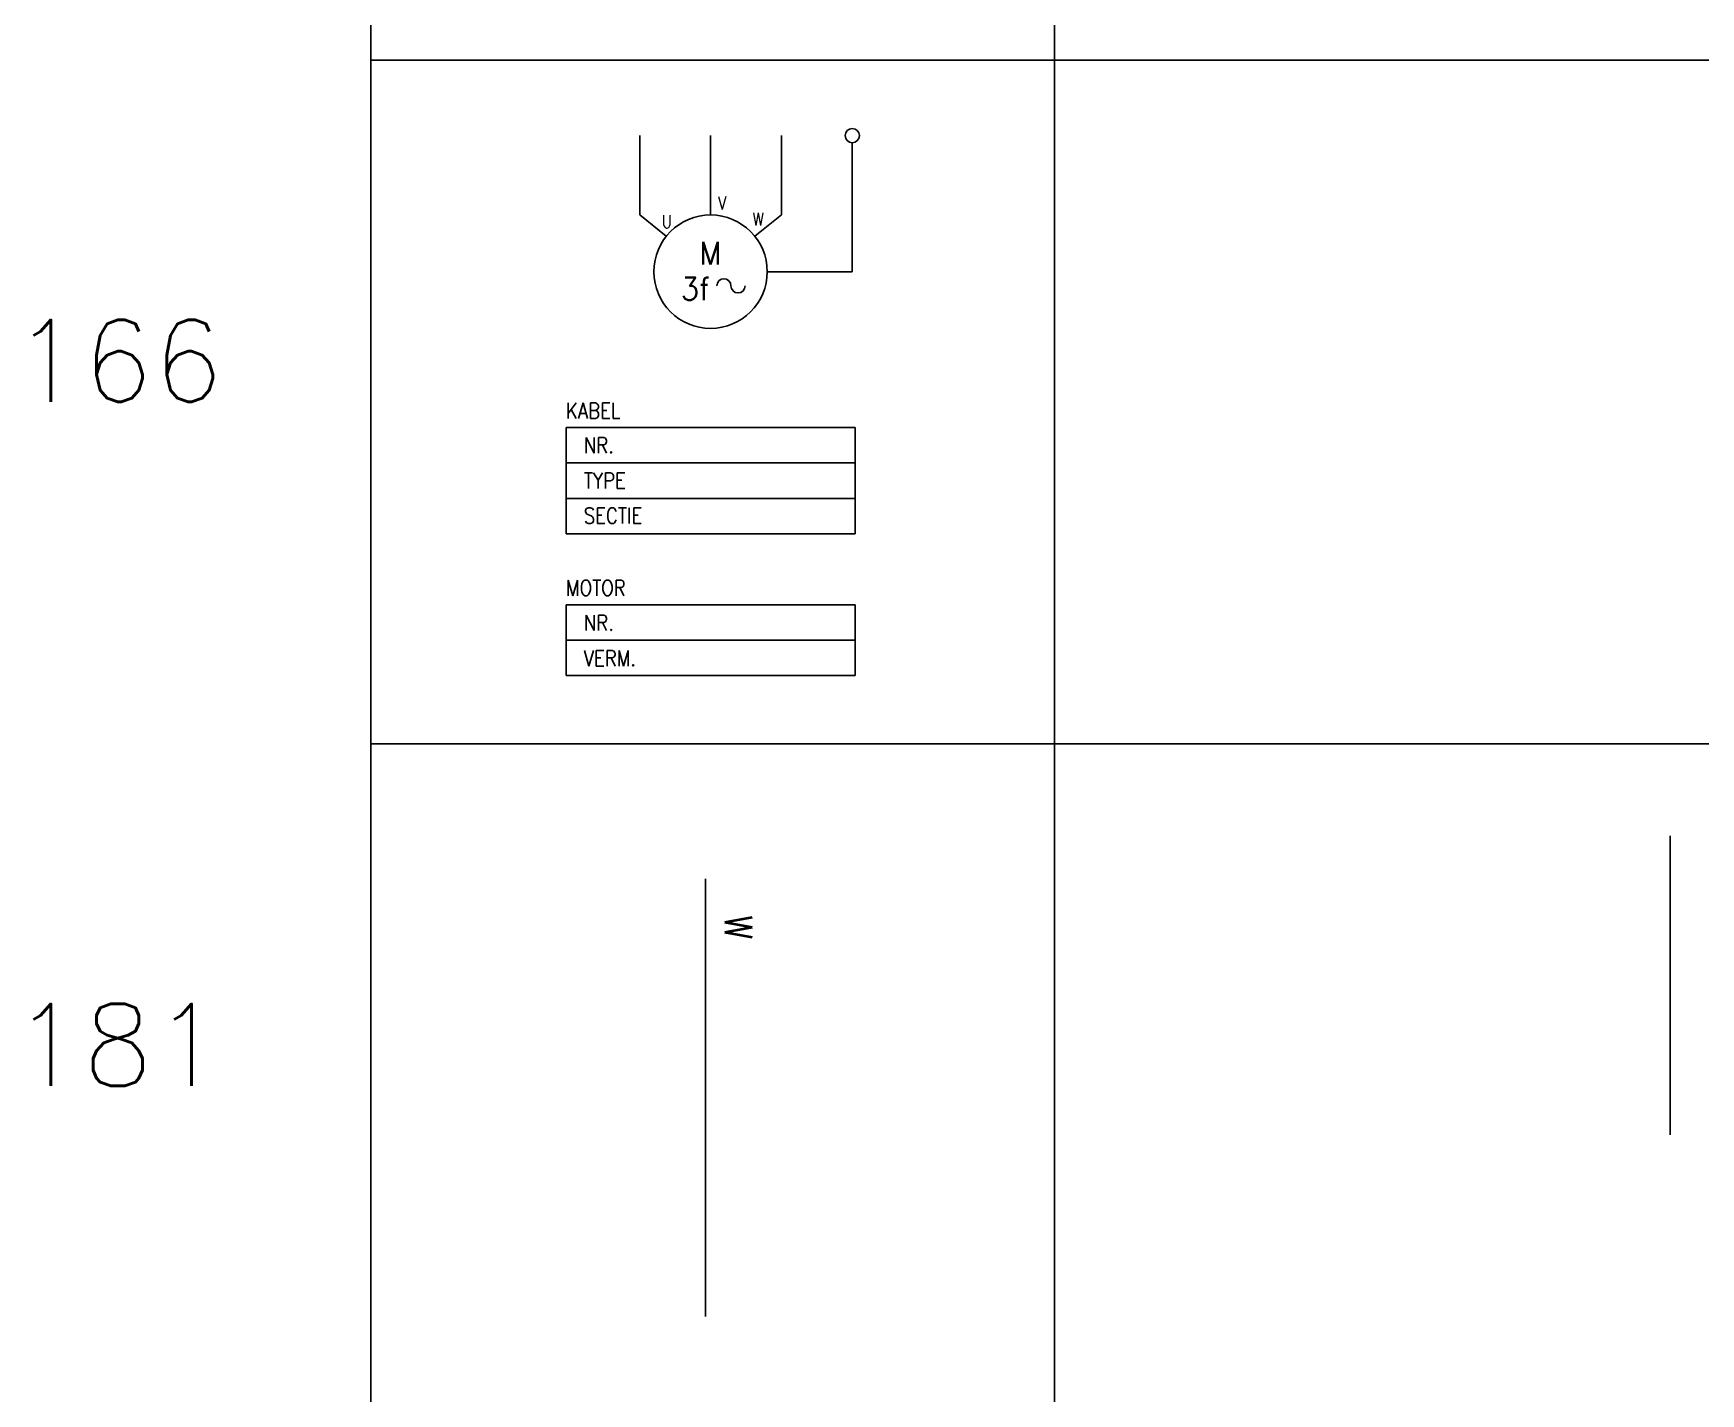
# Model space of a CAD drawing. Extents: x -7 to 200, y -18 to 300.
# Drawn here: x -6.17 to 24.31, y 123.13 to 147.99 of the extents above; entities that cross this region are included whole.
import ezdxf
from ezdxf.enums import TextEntityAlignment as Align

# ---------------------------------------------------------------- set-up
doc = ezdxf.new("R2010")
doc.units = 0
doc.header["$LTSCALE"] = 4
doc.header["$MEASUREMENT"] = 0
doc.linetypes.add('DASHED', pattern=[18.75, 12.5, -6.25])
doc.layers.get('0').update_dxf_attribs({"linetype": 'CONTINUOUS'})
for name, color, linetype in [('1', 7, 'CONTINUOUS'), ('10', 1, 'DASHED'), ('11', 3, 'DASHED'), ('2', 1, 'CONTINUOUS'), ('3', 4, 'CONTINUOUS'), ('GRID', 9, 'CONTINUOUS'), ('SCHEIDINGEN', 3, 'CONTINUOUS'), ('SYMB', 7, 'CONTINUOUS')]:
    doc.layers.add(name, color=color, linetype=linetype)
doc.styles.add('DINY', font='SIMPLEX', dxfattribs={"width": 0.95})
doc.styles.add('ROMANS', font='ROMANS', dxfattribs={"width": 0.85})
doc.styles.get("Standard").update_dxf_attribs({"font": 'simplex'})

# ---------------------------------------------------------------- blocks, each defined once
blk = doc.blocks.new('1')
blk = doc.blocks.new('MOTOR')
at = {"layer": '1'}
for p, q in [((-30, -11.2), (-30, 0)), ((-20, -11.2), (-20, 0)), ((-10, -11.2), (-10, 0)), ((0, -19.2), (0, -1)), ((-30, -11.2), (-26.25, -14.2)), ((-13.75, -14.2), (-10, -11.2)), ((-12, -19.2), (0, -19.2)), ((-40.39, -41.2), (0.39, -41.2)), ((-40.39, -41.2), (-40.39, -56.2)), ((0.39, -41.2), (0.39, -56.2)), ((-40.39, -46.2), (0.39, -46.2)), ((-40.39, -51.2), (0.39, -51.2)), ((-40.39, -56.2), (0.39, -56.2)), ((-40.39, -66.2), (0.39, -66.2)), ((-40.39, -66.2), (-40.39, -76.2)), ((0.39, -66.2), (0.39, -76.2)), ((-40.39, -71.2), (0.39, -71.2)), ((-40.39, -76.2), (0.39, -76.2))]:
    blk.add_line(p, q, dxfattribs=at)
blk.add_circle((0, 0), 1, dxfattribs=at)
for centre, start, end in [((-18.12, -21.2), 0, 180), ((-16.12, -21.2), 180, 0)]:
    blk.add_arc(centre, 1, start, end, dxfattribs=at)
at = {"layer": '3'}
blk.add_circle((-20, -19.2), 8, dxfattribs=at)
at = {"flags": 1}
blk.add_attdef('SYMBTYPE', (-10.02, 0.97), '', height=0.2, dxfattribs=at)
at = {"layer": '1', "width": 0.85}
for s, p in [('V', (-18.95, -10.41)), ('U', (-26.89, -13.04)), ('W', (-14.05, -12.68))]:
    blk.add_text(s, height=1.8, dxfattribs=at).set_placement(p)
at = {"layer": '1', "style": 'DINY', "width": 0.95}
blk.add_text('M', height=3.2, dxfattribs=at).set_placement((-20, -18.2), align=Align.CENTER)
at = {"layer": '1'}
for s, height, style, width, p in [('3f', 3.2, 'DINY', 0.95, (-24.22, -23.2)), ('KABEL', 2.2, 'ROMANS', 0.85, (-40.4, -39.93)), ('NR.', 2.2, 'ROMANS', 0.85, (-37.89, -44.8)), ('TYPE', 2.2, 'ROMANS', 0.85, (-37.89, -49.79)), ('SECTIE', 2.2, 'ROMANS', 0.85, (-37.89, -54.73)), ('MOTOR', 2.2, 'ROMANS', 0.85, (-40.4, -64.93)), ('NR.', 2.2, 'ROMANS', 0.85, (-37.89, -69.86)), ('VERM.', 2.2, 'ROMANS', 0.85, (-37.89, -74.87))]:
    blk.add_text(s, height=height, dxfattribs=dict(at, style=style, width=width)).set_placement(p)
at = {"layer": '1', "width": 0.85}
for tag, p in [('KABELNR', (-12.11, -44.89)), ('TYPE', (-12.11, -49.89)), ('SECTIE', (-12.11, -54.89)), ('VERBR_NR', (-12.11, -69.89)), ('VERMOGEN', (-12.11, -74.89))]:
    blk.add_attdef(tag, text='', height=2.2, dxfattribs=at).set_placement(p, align=Align.CENTER)
at = {"layer": '10', "width": 0.85}
blk.add_attdef('T1', (1.52, 1.08), '', height=2.2, dxfattribs=at)
blk = doc.blocks.new('LSTKB')
at = {"layer": '2'}
blk.add_line((0, 0), (0, -40), dxfattribs=at)
at = {"flags": 1}
blk.add_attdef('SYMBTYPE', (0, 0), '', height=0.2, dxfattribs=at)
at = {"layer": '10', "width": 0.85}
for tag, p, height in [('TYPE', (-3.82, -3.35), 2.2), ('BESTEMMING', (6.58, -3.36), 2.5)]:
    blk.add_attdef(tag, p, '', height=height, rotation=270, dxfattribs=at)
at = {"layer": '11', "width": 0.85}
blk.add_attdef('KABELNR', (1.76, -3.35), '', height=2.5, rotation=270, dxfattribs=at)
blk = doc.blocks.new('LSTK1')
at = {"layer": '1'}
blk.add_line((0, 0), (0, 8), dxfattribs=at)
at = {"flags": 1}
blk.add_attdef('SYMBTYPE', (0, 0), '', height=0.2, dxfattribs=at)
at = {"layer": '10', "width": 0.85}
blk.add_attdef('NR1', (0.984, 6), '', height=2.2, rotation=270, dxfattribs=at)

msp = doc.modelspace()

# ---------------------------------------------------------------- linework, layer by layer
at = {"layer": 'GRID', "linetype": 'CONTINUOUS'}
for p, q in [((12.5, 72.5), (12.5, 285)), ((0, 147.5), (187.5, 147.5)), ((0, 135), (187.5, 135))]:
    msp.add_line(p, q, dxfattribs=at)
at = {"layer": 'SCHEIDINGEN', "color": 9}
msp.add_line((0, 12), (0, 283), dxfattribs=at)

# ---------------------------------------------------------------- block references
at = {"layer": 'GRID', "linetype": 'CONTINUOUS'}
ref = msp.add_blockref('1', (-4.625, 141.25), dxfattribs=at)
ref.add_attrib('NUMMER', '166', dxfattribs={"linetype": 'CONTINUOUS', "height": 1.5}).set_placement((-4.625, 141.25), align=Align.CENTER)
ref = msp.add_blockref('1', (-4.625, 128.75), dxfattribs=at)
ref.add_attrib('NUMMER', '181', dxfattribs={"linetype": 'CONTINUOUS', "height": 1.5}).set_placement((-4.625, 128.75), align=Align.CENTER)
at = {"layer": 'SYMB', "linetype": 'CONTINUOUS'}
for name, p, xscale, yscale, zscale in [('MOTOR', (8.801, 146.118), 0.129497313151798, 0.129497313151798, 0.129497313151798), ('LSTK1', (23.75, 127.853), 0.6834442429669749, 0.6834442429669749, 0.6834442429669749)]:
    msp.add_blockref(name, p, dxfattribs=dict(at, xscale=xscale, yscale=yscale, zscale=zscale))
at = {"layer": 'SYMB', "linetype": 'CONTINUOUS', "xscale": 0.2, "yscale": 0.2, "zscale": 0.2}
msp.add_blockref('LSTKB', (6.121, 132.536), dxfattribs=at).add_auto_attribs({'KABELNR': 'W'})

doc.saveas('drawing.dxf')
